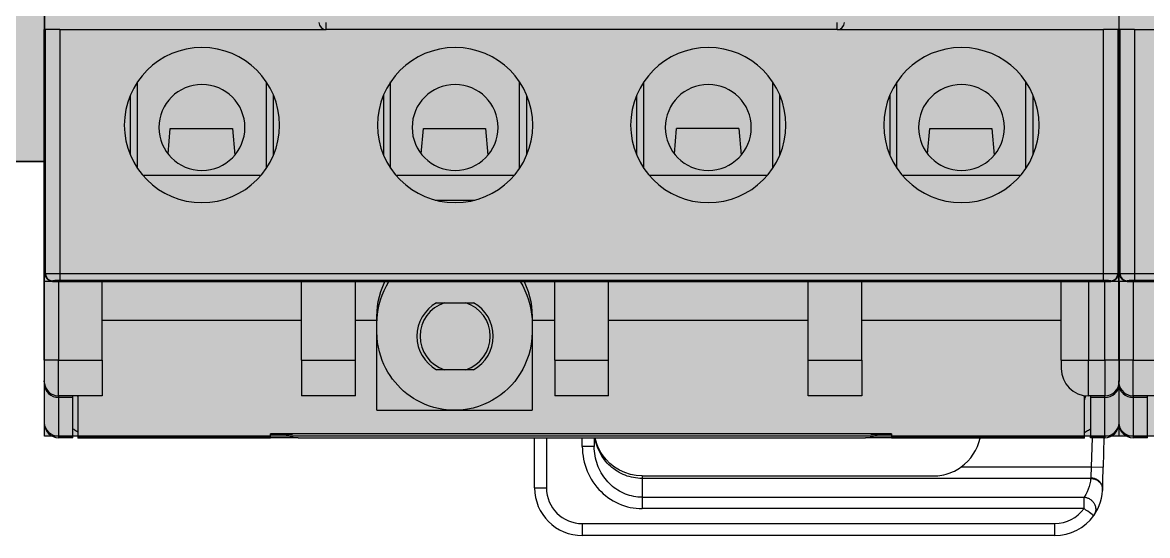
# Model space of a CAD drawing. Extents: x -20 to 2016, y -5898 to 916.
# Drawn here: x 637.81 to 684.91, y 721.41 to 742.91 of the extents above; entities that cross this region are included whole.
import ezdxf

# ---------------------------------------------------------------- set-up
doc = ezdxf.new("R2010")
doc.units = 0
doc.layers.add('MAIN-1', color=7, linetype='Continuous')
doc.layers.add('SYMS', color=7, linetype='Continuous')

# ---------------------------------------------------------------- blocks, each defined once
blk = doc.blocks.new('clipfix_35_5-select__2', base_point=(-147.547, 71.306))
at = {"color": 7, "linetype": 'Continuous'}
for p, q in [((-147.547, 76.456), (-147.547, 71.306)), ((-141.281, 76.456), (-147.547, 76.456)), ((-141.281, 71.306), (-141.281, 76.456)), ((-140.345, 76.456), (-141.281, 76.456)), ((-140.345, 71.306), (-140.345, 76.456)), ((-140.244, 76.456), (-140.345, 76.456)), ((-140.244, 76.456), (-140.244, 71.306)), ((-139.986, 76.456), (-140.244, 76.456)), ((-139.986, 76.456), (-139.986, 71.306)), ((-132.965, 76.456), (-139.986, 76.456)), ((-132.965, 76.456), (-132.247, 76.456)), ((-132.965, 71.306), (-132.965, 76.456)), ((-132.247, 75.881), (-132.247, 76.456)), ((-132.247, 76.456), (-124.247, 76.456)), ((-124.247, 76.456), (-124.247, 75.881)), ((-124.247, 76.456), (-123.528, 76.456)), ((-123.528, 76.456), (-121.856, 76.456)), ((-123.528, 71.306), (-123.528, 76.456)), ((-120.931, 76.456), (-121.856, 76.456)), ((-121.856, 76.456), (-121.856, 71.306)), ((-115.557, 76.456), (-120.931, 76.456)), ((-120.931, 76.456), (-120.931, 71.306)), ((-115.557, 76.456), (-115.557, 71.306)), ((-114.737, 76.456), (-115.557, 76.456)), ((-114.737, 71.306), (-114.737, 76.456)), ((-114.737, 76.456), (-106.507, 76.456)), ((-106.507, 76.456), (-106.507, 71.306)), ((-106.507, 76.456), (-106.249, 76.456)), ((-106.249, 71.306), (-106.249, 76.456)), ((-106.249, 76.456), (-106.148, 76.456)), ((-105.212, 76.456), (-106.148, 76.456)), ((-106.148, 71.306), (-106.148, 76.456)), ((-105.212, 76.456), (-98.947, 76.456)), ((-105.212, 71.306), (-105.212, 76.456)), ((-98.947, 71.306), (-98.947, 76.456)), ((-132.247, 71.881), (-132.247, 75.881)), ((-132.247, 75.881), (-129.097, 75.881)), ((-129.097, 75.881), (-129.097, 71.881)), ((-127.397, 75.881), (-124.247, 75.881)), ((-127.397, 71.881), (-127.397, 75.881)), ((-124.247, 75.881), (-124.247, 71.881)), ((-120.022, 75.631), (-116.572, 75.631)), ((-120.022, 74.081), (-120.022, 75.631)), ((-116.572, 75.631), (-116.572, 74.081)), ((-144.647, 73.031), (-144.647, 74.731)), ((-144.647, 74.731), (-141.747, 74.731)), ((-141.747, 74.731), (-141.747, 74.081)), ((-137.397, 74.731), (-134.697, 74.731)), ((-137.397, 73.031), (-137.397, 74.731)), ((-134.697, 74.731), (-134.697, 73.031)), ((-111.797, 74.731), (-109.097, 74.731)), ((-111.797, 73.031), (-111.797, 74.731)), ((-109.097, 74.731), (-109.097, 73.031)), ((-103.697, 74.081), (-103.697, 74.731)), ((-103.697, 74.731), (-100.997, 74.731)), ((-100.997, 74.731), (-100.997, 73.031)), ((-142.261, 74.081), (-142.392, 74.081)), ((-142.392, 73.681), (-142.392, 74.081)), ((-142.261, 74.081), (-142.261, 73.681)), ((-142.261, 74.081), (-141.747, 74.081)), ((-141.747, 74.081), (-141.747, 73.681)), ((-120.022, 74.081), (-116.572, 74.081)), ((-120.022, 73.681), (-120.022, 74.081)), ((-116.572, 74.081), (-116.572, 73.681)), ((-103.697, 73.681), (-103.697, 74.081)), ((-103.697, 74.081), (-103.361, 74.081)), ((-103.361, 74.081), (-103.361, 73.681)), ((-102.661, 74.081), (-103.361, 74.081)), ((-102.661, 74.081), (-102.661, 73.681)), ((-142.261, 73.681), (-142.392, 73.681)), ((-142.261, 73.681), (-141.747, 73.681)), ((-141.747, 73.681), (-141.747, 73.031)), ((-120.022, 73.681), (-116.572, 73.681)), ((-120.022, 72.131), (-120.022, 73.681)), ((-116.572, 73.681), (-116.572, 72.131)), ((-103.697, 73.681), (-103.361, 73.681)), ((-103.697, 73.031), (-103.697, 73.681)), ((-102.661, 73.681), (-103.361, 73.681)), ((-141.747, 73.031), (-144.647, 73.031)), ((-134.697, 73.031), (-137.397, 73.031)), ((-109.097, 73.031), (-111.797, 73.031)), ((-100.997, 73.031), (-103.697, 73.031)), ((-116.572, 72.131), (-120.022, 72.131)), ((-129.097, 71.881), (-132.247, 71.881)), ((-132.247, 71.306), (-132.247, 71.881)), ((-124.247, 71.881), (-127.397, 71.881)), ((-124.247, 71.881), (-124.247, 71.306)), ((-141.281, 71.306), (-147.547, 71.306)), ((-140.345, 71.306), (-141.281, 71.306)), ((-140.244, 71.306), (-140.345, 71.306)), ((-139.986, 71.306), (-140.244, 71.306)), ((-132.965, 71.306), (-139.986, 71.306)), ((-132.965, 71.306), (-132.247, 71.306)), ((-132.247, 71.306), (-124.247, 71.306)), ((-124.247, 71.306), (-123.528, 71.306)), ((-123.528, 71.306), (-121.856, 71.306)), ((-121.856, 71.306), (-120.931, 71.306)), ((-120.931, 71.306), (-115.557, 71.306)), ((-115.557, 71.306), (-114.737, 71.306)), ((-114.737, 71.306), (-106.507, 71.306)), ((-106.507, 71.306), (-106.249, 71.306)), ((-106.249, 71.306), (-106.148, 71.306)), ((-105.212, 71.306), (-106.148, 71.306)), ((-105.212, 71.306), (-98.947, 71.306))]:
    blk.add_line(p, q, dxfattribs=at)

msp = doc.modelspace()

# ---------------------------------------------------------------- hatches: boundary and pattern name
at = {"layer": 'SYMS', "true_color": 0x636466}
h = msp.add_hatch(color=251, dxfattribs=at)
h.dxf.hatch_style = 1
h.paths.add_polyline_path([(638.734, 725.585), (683.711, 725.585), (683.711, 796.085), (638.734, 796.085)])
h = msp.add_hatch(color=251, dxfattribs=at)
h.dxf.hatch_style = 1
h.paths.add_polyline_path([(683.722, 725.585), (728.7, 725.585), (728.7, 796.085), (683.722, 796.085)])
h = msp.add_hatch(color=251, dxfattribs=at)
h.dxf.hatch_style = 1
h.paths.add_polyline_path([(638.734, 785.689), (633.584, 785.689), (633.584, 737.089), (638.734, 737.089)])

# ---------------------------------------------------------------- linework, layer by layer
at = {"layer": 'MAIN-1'}
for p, q in [((638.722, 745.715), (638.722, 742.615)), ((683.711, 745.715), (683.711, 742.615)), ((683.722, 742.615), (683.722, 745.715)), ((650.522, 742.615), (650.522, 742.915)), ((671.922, 742.615), (671.922, 742.915)), ((639.071, 742.615), (638.722, 742.615)), ((638.722, 732.065), (638.722, 742.615)), ((638.772, 732.386), (638.772, 742.615)), ((639.372, 742.615), (639.071, 742.615)), ((639.372, 742.615), (650.522, 742.615)), ((639.372, 742.615), (639.372, 732.402)), ((671.922, 742.615), (650.522, 742.615)), ((671.922, 742.615), (683.072, 742.615)), ((683.072, 732.402), (683.072, 742.615)), ((683.374, 742.615), (683.072, 742.615)), ((683.722, 742.615), (683.373, 742.615)), ((683.672, 742.615), (683.672, 732.386)), ((684.06, 742.615), (683.711, 742.615)), ((683.711, 732.065), (683.711, 742.615)), ((683.722, 732.065), (683.722, 742.615)), ((683.761, 732.386), (683.761, 742.615)), ((684.361, 742.615), (684.06, 742.615)), ((684.361, 742.615), (695.511, 742.615)), ((684.361, 742.615), (684.361, 732.402)), ((642.622, 736.806), (642.622, 740.424)), ((644.334, 740.019), (644.334, 740.019)), ((644.497, 740.114), (644.497, 740.115)), ((648.022, 736.806), (648.022, 740.424)), ((653.222, 736.806), (653.222, 740.424)), ((658.622, 736.806), (658.622, 740.424)), ((663.822, 736.806), (663.822, 740.424)), ((669.222, 736.806), (669.222, 740.424)), ((674.422, 736.806), (674.422, 740.424)), ((679.822, 736.806), (679.822, 740.424)), ((642.322, 739.865), (642.322, 737.365)), ((648.322, 737.365), (648.322, 739.865)), ((652.922, 739.865), (652.922, 737.365)), ((658.922, 737.365), (658.922, 739.865)), ((663.522, 739.865), (663.522, 737.365)), ((669.522, 737.365), (669.522, 739.865)), ((674.122, 739.865), (674.122, 737.365)), ((680.122, 737.365), (680.122, 739.865)), ((643.906, 737.404), (643.997, 738.471)), ((643.997, 738.471), (646.597, 738.471)), ((646.597, 738.471), (646.694, 737.349)), ((654.506, 737.404), (654.597, 738.471)), ((654.597, 738.471), (657.197, 738.471)), ((657.197, 738.471), (657.294, 737.349)), ((665.106, 737.404), (665.197, 738.471)), ((667.797, 738.471), (665.197, 738.471)), ((667.797, 738.471), (667.894, 737.349)), ((675.706, 737.404), (675.797, 738.471)), ((675.797, 738.471), (678.397, 738.471)), ((678.397, 738.471), (678.494, 737.349)), ((642.842, 736.515), (647.803, 736.515)), ((653.442, 736.515), (658.403, 736.515)), ((664.042, 736.515), (669.003, 736.515)), ((674.642, 736.515), (679.603, 736.515)), ((655.091, 735.473), (656.754, 735.473)), ((638.722, 728.765), (638.722, 732.065)), ((639.322, 732.065), (638.722, 732.065)), ((638.772, 732.386), (638.773, 732.387)), ((638.772, 732.386), (638.772, 732.365)), ((638.772, 732.386), (638.772, 732.386)), ((638.772, 732.386), (638.772, 732.386)), ((638.772, 732.386), (638.772, 732.386)), ((638.772, 732.386), (638.772, 732.386)), ((638.772, 732.386), (638.772, 732.386)), ((638.772, 732.386), (638.772, 732.386)), ((638.772, 732.386), (638.772, 732.386)), ((638.772, 732.386), (638.772, 732.385)), ((638.772, 732.385), (638.772, 732.385)), ((638.772, 732.385), (638.772, 732.384)), ((638.773, 732.351), (638.772, 732.365)), ((638.773, 732.387), (638.775, 732.388)), ((638.772, 732.384), (638.772, 732.384)), ((638.772, 732.384), (638.772, 732.384)), ((638.774, 732.337), (638.773, 732.351)), ((638.775, 732.323), (638.774, 732.337)), ((638.775, 732.388), (638.778, 732.388)), ((638.778, 732.31), (638.775, 732.323)), ((638.778, 732.388), (638.783, 732.389)), ((638.78, 732.296), (638.778, 732.31)), ((638.784, 732.283), (638.78, 732.296)), ((638.783, 732.389), (638.789, 732.39)), ((638.788, 732.27), (638.784, 732.283)), ((638.793, 732.257), (638.788, 732.27)), ((638.789, 732.39), (638.796, 732.39)), ((638.798, 732.244), (638.793, 732.257)), ((638.796, 732.39), (638.804, 732.391)), ((638.804, 732.231), (638.798, 732.244)), ((638.804, 732.391), (638.813, 732.392)), ((638.81, 732.219), (638.804, 732.231)), ((638.817, 732.207), (638.81, 732.219)), ((638.813, 732.392), (638.824, 732.393)), ((638.825, 732.195), (638.817, 732.207)), ((638.824, 732.393), (638.836, 732.393)), ((638.833, 732.184), (638.825, 732.195)), ((638.842, 732.173), (638.833, 732.184)), ((638.836, 732.393), (638.848, 732.394)), ((638.851, 732.163), (638.842, 732.173)), ((638.848, 732.394), (638.862, 732.394)), ((638.86, 732.153), (638.851, 732.163)), ((638.87, 732.143), (638.86, 732.153)), ((638.862, 732.394), (638.878, 732.395)), ((638.881, 732.134), (638.87, 732.143)), ((638.878, 732.395), (638.894, 732.396)), ((638.892, 732.125), (638.881, 732.134)), ((638.903, 732.117), (638.892, 732.125)), ((638.894, 732.396), (638.911, 732.396)), ((638.915, 732.11), (638.903, 732.117)), ((638.911, 732.396), (638.929, 732.397)), ((638.927, 732.103), (638.915, 732.11)), ((638.939, 732.096), (638.927, 732.103)), ((638.929, 732.397), (638.948, 732.397)), ((638.951, 732.09), (638.939, 732.096)), ((638.948, 732.397), (638.968, 732.398)), ((638.964, 732.085), (638.951, 732.09)), ((638.977, 732.08), (638.964, 732.085)), ((638.968, 732.398), (638.989, 732.398)), ((638.99, 732.076), (638.977, 732.08)), ((638.989, 732.398), (639.011, 732.399)), ((639.004, 732.073), (638.99, 732.076)), ((639.017, 732.07), (639.004, 732.073)), ((639.011, 732.399), (639.033, 732.399)), ((639.031, 732.068), (639.017, 732.07)), ((639.044, 732.066), (639.031, 732.068)), ((639.033, 732.399), (639.056, 732.4)), ((639.058, 732.065), (639.044, 732.066)), ((639.056, 732.4), (639.08, 732.4)), ((639.072, 732.065), (639.058, 732.065)), ((639.072, 732.087), (639.072, 732.065)), ((639.072, 732.065), (683.372, 732.065)), ((639.08, 732.4), (639.105, 732.4)), ((639.105, 732.4), (639.13, 732.401)), ((639.13, 732.401), (639.155, 732.401)), ((639.155, 732.401), (639.181, 732.401)), ((639.181, 732.401), (639.208, 732.401)), ((639.208, 732.401), (639.235, 732.401)), ((639.235, 732.401), (639.262, 732.402)), ((639.262, 732.402), (639.289, 732.402)), ((639.289, 732.402), (639.317, 732.402)), ((639.317, 732.402), (639.345, 732.402)), ((639.322, 732.065), (639.322, 728.765)), ((639.345, 732.402), (639.372, 732.402)), ((639.372, 732.402), (683.072, 732.402)), ((639.372, 732.402), (639.372, 732.102)), ((683.072, 732.102), (639.372, 732.102)), ((641.147, 728.765), (641.147, 732.065)), ((649.497, 728.765), (649.497, 732.065)), ((651.747, 728.765), (651.747, 732.065)), ((652.893, 731.856), (652.986, 732.065)), ((653.043, 731.877), (653.153, 732.065)), ((658.642, 732.065), (658.752, 731.877)), ((658.809, 732.065), (658.902, 731.856)), ((660.097, 728.765), (660.097, 732.065)), ((662.347, 728.765), (662.347, 732.065)), ((670.697, 728.765), (670.697, 732.065)), ((672.947, 728.765), (672.947, 732.065)), ((681.297, 728.765), (681.297, 732.065)), ((682.447, 732.065), (682.447, 728.765)), ((683.072, 732.102), (683.072, 732.402)), ((683.072, 732.402), (683.1, 732.402)), ((683.1, 732.402), (683.128, 732.402)), ((683.122, 728.765), (683.122, 732.065)), ((683.722, 732.065), (683.122, 732.065)), ((683.128, 732.402), (683.156, 732.402)), ((683.156, 732.402), (683.183, 732.402)), ((683.183, 732.402), (683.21, 732.401)), ((683.21, 732.401), (683.237, 732.401)), ((683.237, 732.401), (683.263, 732.401)), ((683.263, 732.401), (683.289, 732.401)), ((683.289, 732.401), (683.315, 732.401)), ((683.315, 732.401), (683.34, 732.4)), ((683.34, 732.4), (683.365, 732.4)), ((683.365, 732.4), (683.388, 732.4)), ((683.372, 732.065), (683.372, 732.087)), ((683.386, 732.065), (683.372, 732.065)), ((683.4, 732.066), (683.386, 732.065)), ((683.388, 732.4), (683.412, 732.399)), ((683.413, 732.068), (683.4, 732.066)), ((683.412, 732.399), (683.434, 732.399)), ((683.426, 732.07), (683.413, 732.068)), ((683.439, 732.072), (683.426, 732.07)), ((683.434, 732.399), (683.456, 732.398)), ((683.452, 732.076), (683.439, 732.072)), ((683.465, 732.079), (683.452, 732.076)), ((683.456, 732.398), (683.477, 732.398)), ((683.478, 732.084), (683.465, 732.079)), ((683.477, 732.398), (683.497, 732.397)), ((683.49, 732.089), (683.478, 732.084)), ((683.502, 732.095), (683.49, 732.089)), ((683.497, 732.397), (683.516, 732.397)), ((683.514, 732.101), (683.502, 732.095)), ((683.526, 732.107), (683.514, 732.101)), ((683.516, 732.397), (683.534, 732.396)), ((683.538, 732.114), (683.526, 732.107)), ((683.534, 732.396), (683.551, 732.396)), ((683.549, 732.122), (683.538, 732.114)), ((683.559, 732.13), (683.549, 732.122)), ((683.551, 732.396), (683.567, 732.395)), ((683.57, 732.139), (683.559, 732.13)), ((683.567, 732.395), (683.582, 732.394)), ((683.58, 732.148), (683.57, 732.139)), ((683.589, 732.158), (683.58, 732.148)), ((683.582, 732.394), (683.596, 732.394)), ((683.598, 732.167), (683.589, 732.158)), ((683.596, 732.394), (683.609, 732.393)), ((683.607, 732.178), (683.598, 732.167)), ((683.615, 732.189), (683.607, 732.178)), ((683.609, 732.393), (683.621, 732.393)), ((683.623, 732.2), (683.615, 732.189)), ((683.621, 732.393), (683.632, 732.392)), ((683.63, 732.211), (683.623, 732.2)), ((683.637, 732.223), (683.63, 732.211)), ((683.632, 732.392), (683.641, 732.391)), ((683.643, 732.235), (683.637, 732.223)), ((683.641, 732.391), (683.649, 732.39)), ((683.648, 732.247), (683.643, 732.235)), ((683.653, 732.26), (683.648, 732.247)), ((683.649, 732.39), (683.656, 732.39)), ((683.658, 732.272), (683.653, 732.26)), ((683.656, 732.39), (683.662, 732.389)), ((683.662, 732.285), (683.658, 732.272)), ((683.662, 732.389), (683.667, 732.388)), ((683.665, 732.298), (683.662, 732.285)), ((683.668, 732.311), (683.665, 732.298)), ((683.667, 732.388), (683.67, 732.388)), ((683.67, 732.324), (683.668, 732.311)), ((683.67, 732.388), (683.672, 732.387)), ((683.671, 732.338), (683.67, 732.324)), ((683.672, 732.351), (683.671, 732.338)), ((683.672, 732.387), (683.672, 732.386)), ((683.672, 732.386), (683.672, 732.386)), ((683.672, 732.386), (683.672, 732.386)), ((683.672, 732.386), (683.672, 732.386)), ((683.672, 732.386), (683.672, 732.386)), ((683.672, 732.386), (683.672, 732.386)), ((683.672, 732.386), (683.672, 732.386)), ((683.672, 732.365), (683.672, 732.386)), ((683.672, 732.386), (683.672, 732.386)), ((683.672, 732.386), (683.672, 732.385)), ((683.672, 732.385), (683.672, 732.385)), ((683.672, 732.385), (683.672, 732.384)), ((683.672, 732.384), (683.672, 732.384)), ((683.672, 732.384), (683.672, 732.384)), ((683.672, 732.365), (683.672, 732.351)), ((683.711, 728.765), (683.711, 732.065)), ((684.311, 732.065), (683.711, 732.065)), ((683.722, 732.065), (683.722, 728.765)), ((683.761, 732.386), (683.762, 732.387)), ((683.761, 732.386), (683.761, 732.365)), ((683.761, 732.386), (683.761, 732.386)), ((683.761, 732.386), (683.761, 732.386)), ((683.761, 732.386), (683.761, 732.386)), ((683.761, 732.386), (683.761, 732.386)), ((683.761, 732.386), (683.761, 732.386)), ((683.761, 732.386), (683.761, 732.386)), ((683.761, 732.386), (683.761, 732.386)), ((683.761, 732.386), (683.761, 732.385)), ((683.761, 732.385), (683.761, 732.385)), ((683.761, 732.385), (683.761, 732.384)), ((683.761, 732.384), (683.761, 732.384)), ((683.761, 732.384), (683.761, 732.384)), ((683.762, 732.351), (683.761, 732.365)), ((683.762, 732.387), (683.764, 732.388)), ((683.763, 732.337), (683.762, 732.351)), ((683.764, 732.323), (683.763, 732.337)), ((683.764, 732.388), (683.767, 732.388)), ((683.766, 732.31), (683.764, 732.323)), ((683.769, 732.296), (683.766, 732.31)), ((683.767, 732.388), (683.772, 732.389)), ((683.773, 732.283), (683.769, 732.296)), ((683.772, 732.389), (683.777, 732.39)), ((683.777, 732.27), (683.773, 732.283)), ((683.777, 732.39), (683.784, 732.39)), ((683.782, 732.257), (683.777, 732.27)), ((683.787, 732.244), (683.782, 732.257)), ((683.784, 732.39), (683.793, 732.391)), ((683.793, 732.231), (683.787, 732.244)), ((683.793, 732.391), (683.802, 732.392)), ((683.799, 732.219), (683.793, 732.231)), ((683.806, 732.207), (683.799, 732.219)), ((683.802, 732.392), (683.813, 732.393)), ((683.814, 732.195), (683.806, 732.207)), ((683.813, 732.393), (683.824, 732.393)), ((683.822, 732.184), (683.814, 732.195)), ((683.831, 732.173), (683.822, 732.184)), ((683.824, 732.393), (683.837, 732.394)), ((683.84, 732.163), (683.831, 732.173)), ((683.837, 732.394), (683.851, 732.394)), ((683.849, 732.153), (683.84, 732.163)), ((683.859, 732.143), (683.849, 732.153)), ((683.851, 732.394), (683.866, 732.395)), ((683.87, 732.134), (683.859, 732.143)), ((683.866, 732.395), (683.883, 732.396)), ((683.881, 732.125), (683.87, 732.134)), ((683.892, 732.117), (683.881, 732.125)), ((683.883, 732.396), (683.9, 732.396)), ((683.903, 732.11), (683.892, 732.117)), ((683.9, 732.396), (683.918, 732.397)), ((683.915, 732.103), (683.903, 732.11)), ((683.928, 732.096), (683.915, 732.103)), ((683.918, 732.397), (683.937, 732.397)), ((683.94, 732.09), (683.928, 732.096)), ((683.937, 732.397), (683.957, 732.398)), ((683.953, 732.085), (683.94, 732.09)), ((683.966, 732.08), (683.953, 732.085)), ((683.957, 732.398), (683.978, 732.398)), ((683.979, 732.076), (683.966, 732.08)), ((683.978, 732.398), (684, 732.399)), ((683.992, 732.073), (683.979, 732.076)), ((684.006, 732.07), (683.992, 732.073)), ((684, 732.399), (684.022, 732.399)), ((684.019, 732.068), (684.006, 732.07)), ((684.033, 732.066), (684.019, 732.068)), ((684.022, 732.399), (684.045, 732.4)), ((684.047, 732.065), (684.033, 732.066)), ((684.045, 732.4), (684.069, 732.4)), ((684.061, 732.065), (684.047, 732.065)), ((684.061, 732.087), (684.061, 732.065)), ((684.061, 732.065), (728.361, 732.065)), ((684.069, 732.4), (684.094, 732.4)), ((684.094, 732.4), (684.119, 732.401)), ((684.119, 732.401), (684.144, 732.401)), ((684.144, 732.401), (684.17, 732.401)), ((684.17, 732.401), (684.197, 732.401)), ((684.197, 732.401), (684.224, 732.401)), ((684.224, 732.401), (684.251, 732.402)), ((684.251, 732.402), (684.278, 732.402)), ((684.278, 732.402), (684.306, 732.402)), ((684.306, 732.402), (684.333, 732.402)), ((684.311, 732.065), (684.311, 728.765)), ((684.333, 732.402), (684.361, 732.402)), ((684.361, 732.402), (728.061, 732.402)), ((684.361, 732.402), (684.361, 732.102)), ((728.061, 732.102), (684.361, 732.102)), ((652.753, 731.432), (652.815, 731.645)), ((652.815, 731.645), (652.893, 731.856)), ((652.864, 731.488), (652.947, 731.684)), ((652.947, 731.684), (653.043, 731.877)), ((658.752, 731.877), (658.848, 731.684)), ((658.848, 731.684), (658.93, 731.488)), ((658.902, 731.856), (658.98, 731.645)), ((658.98, 731.645), (659.042, 731.432)), ((652.673, 731.008), (652.706, 731.219)), ((652.699, 730.89), (652.741, 731.09)), ((652.706, 731.219), (652.753, 731.432)), ((652.741, 731.09), (652.796, 731.289)), ((652.796, 731.289), (652.864, 731.488)), ((655.148, 731.165), (656.697, 731.165)), ((658.93, 731.488), (658.999, 731.289)), ((658.999, 731.289), (659.054, 731.09)), ((659.042, 731.432), (659.089, 731.219)), ((659.054, 731.09), (659.096, 730.89)), ((659.089, 731.219), (659.122, 731.008)), ((652.647, 730.594), (652.654, 730.799)), ((652.647, 730.441), (652.647, 730.594)), ((652.653, 730.497), (652.67, 730.693)), ((652.654, 730.799), (652.673, 731.008)), ((652.67, 730.693), (652.699, 730.89)), ((659.096, 730.89), (659.125, 730.693)), ((659.122, 731.008), (659.141, 730.799)), ((659.125, 730.693), (659.142, 730.497)), ((659.141, 730.799), (659.147, 730.594)), ((659.147, 730.594), (659.147, 730.441)), ((641.147, 730.441), (649.497, 730.441)), ((651.747, 730.441), (652.647, 730.441)), ((652.647, 730.306), (652.653, 730.497)), ((652.647, 726.662), (652.647, 730.441)), ((659.142, 730.497), (659.147, 730.306)), ((659.147, 730.441), (660.097, 730.441)), ((659.147, 730.441), (659.147, 726.662)), ((662.347, 730.441), (670.697, 730.441)), ((672.947, 730.441), (681.297, 730.441)), ((652.655, 729.723), (652.647, 729.952)), ((652.677, 729.507), (652.655, 729.723)), ((659.137, 729.684), (659.107, 729.435)), ((659.147, 729.952), (659.137, 729.684)), ((652.711, 729.303), (652.677, 729.507)), ((652.756, 729.109), (652.711, 729.303)), ((659.062, 729.201), (659.002, 728.98)), ((659.107, 729.435), (659.062, 729.201)), ((638.722, 728.765), (638.722, 727.895)), ((639.322, 728.765), (638.722, 728.765)), ((639.322, 727.265), (639.322, 728.765)), ((639.322, 728.765), (641.147, 728.765)), ((641.147, 728.765), (641.147, 727.265)), ((649.497, 728.765), (649.497, 727.265)), ((649.497, 728.765), (651.747, 728.765)), ((651.747, 727.265), (651.747, 728.765)), ((652.81, 728.925), (652.756, 729.109)), ((652.873, 728.748), (652.81, 728.925)), ((652.944, 728.579), (652.873, 728.748)), ((658.931, 728.771), (658.848, 728.572)), ((659.002, 728.98), (658.931, 728.771)), ((660.097, 728.765), (660.097, 727.265)), ((660.097, 728.765), (662.347, 728.765)), ((662.347, 727.265), (662.347, 728.765)), ((670.697, 727.265), (670.697, 728.765)), ((670.697, 728.765), (672.947, 728.765)), ((672.947, 728.765), (672.947, 727.265)), ((681.297, 728.765), (682.447, 728.765)), ((681.297, 728.765), (681.297, 728.415)), ((682.447, 728.765), (683.122, 728.765)), ((682.447, 727.265), (682.447, 728.765)), ((683.122, 728.765), (683.122, 727.265)), ((683.722, 728.765), (683.122, 728.765)), ((683.711, 728.765), (683.711, 727.895)), ((684.311, 728.765), (683.711, 728.765)), ((683.722, 728.765), (683.722, 727.865)), ((684.311, 727.265), (684.311, 728.765)), ((684.311, 728.765), (686.136, 728.765)), ((653.022, 728.417), (652.944, 728.579)), ((653.108, 728.263), (653.022, 728.417)), ((653.201, 728.115), (653.108, 728.263)), ((656.697, 728.365), (655.148, 728.365)), ((658.651, 728.204), (658.539, 728.034)), ((658.755, 728.383), (658.651, 728.204)), ((658.848, 728.572), (658.755, 728.383)), ((638.723, 727.872), (638.722, 727.895)), ((638.722, 727.865), (638.722, 727.768)), ((638.722, 727.768), (638.722, 726.139)), ((638.723, 727.85), (638.723, 727.872)), ((638.724, 727.83), (638.723, 727.85)), ((638.725, 727.811), (638.724, 727.83)), ((638.727, 727.794), (638.725, 727.811)), ((638.729, 727.779), (638.727, 727.794)), ((653.301, 727.973), (653.201, 728.115)), ((653.407, 727.838), (653.301, 727.973)), ((653.52, 727.709), (653.407, 727.838)), ((658.416, 727.873), (658.285, 727.72)), ((658.539, 728.034), (658.416, 727.873)), ((683.711, 727.872), (683.711, 727.895)), ((683.712, 727.85), (683.711, 727.872)), ((683.711, 727.865), (683.711, 727.768)), ((683.711, 727.768), (683.711, 726.139)), ((683.713, 727.83), (683.712, 727.85)), ((683.714, 727.811), (683.713, 727.83)), ((683.716, 727.794), (683.714, 727.811)), ((683.717, 727.779), (683.716, 727.794)), ((683.722, 727.768), (683.722, 727.862)), ((683.722, 726.139), (683.722, 727.768)), ((639.322, 727.265), (639.322, 727.204)), ((641.147, 727.265), (639.322, 727.265)), ((639.922, 727.204), (639.922, 727.265)), ((640.122, 727.265), (640.122, 725.567)), ((651.747, 727.265), (649.497, 727.265)), ((653.639, 727.586), (653.52, 727.709)), ((653.765, 727.469), (653.639, 727.586)), ((653.897, 727.359), (653.765, 727.469)), ((654.036, 727.255), (653.897, 727.359)), ((657.839, 727.313), (657.671, 727.194)), ((657.996, 727.44), (657.839, 727.313)), ((658.145, 727.576), (657.996, 727.44)), ((658.285, 727.72), (658.145, 727.576)), ((662.347, 727.265), (660.097, 727.265)), ((672.947, 727.265), (670.697, 727.265)), ((682.272, 725.567), (682.272, 727.278)), ((683.122, 727.265), (682.447, 727.265)), ((682.522, 727.265), (682.522, 727.204)), ((683.122, 727.204), (683.122, 727.265)), ((684.311, 727.265), (684.311, 727.204)), ((686.136, 727.265), (684.311, 727.265)), ((684.911, 727.204), (684.911, 727.265)), ((639.322, 727.204), (639.322, 725.575)), ((639.922, 727.204), (639.322, 727.204)), ((639.922, 725.575), (639.922, 727.204)), ((654.182, 727.157), (654.036, 727.255)), ((654.335, 727.067), (654.182, 727.157)), ((654.496, 726.984), (654.335, 727.067)), ((654.665, 726.908), (654.496, 726.984)), ((654.843, 726.841), (654.665, 726.908)), ((655.029, 726.782), (654.843, 726.841)), ((656.896, 726.822), (656.673, 726.757)), ((657.107, 726.899), (656.896, 726.822)), ((657.306, 726.987), (657.107, 726.899)), ((657.494, 727.086), (657.306, 726.987)), ((657.671, 727.194), (657.494, 727.086)), ((682.522, 727.204), (682.522, 725.575)), ((683.122, 727.204), (682.522, 727.204)), ((683.122, 725.575), (683.122, 727.204)), ((684.311, 727.204), (684.311, 725.575)), ((684.911, 727.204), (684.311, 727.204)), ((684.911, 725.575), (684.911, 727.204)), ((652.647, 726.662), (655.897, 726.662)), ((655.227, 726.733), (655.029, 726.782)), ((655.435, 726.695), (655.227, 726.733)), ((655.658, 726.671), (655.435, 726.695)), ((655.897, 726.662), (655.658, 726.671)), ((656.177, 726.674), (655.897, 726.662)), ((655.897, 726.662), (659.147, 726.662)), ((656.434, 726.707), (656.177, 726.674)), ((656.673, 726.757), (656.434, 726.707)), ((638.722, 726.139), (638.722, 726.115)), ((639.922, 725.891), (639.955, 725.868)), ((639.955, 725.868), (639.987, 725.846)), ((639.987, 725.846), (640.021, 725.825)), ((682.442, 725.836), (682.482, 725.863)), ((682.482, 725.863), (682.522, 725.891)), ((683.711, 726.139), (683.711, 726.115)), ((683.722, 726.115), (683.722, 726.139)), ((639.322, 725.575), (639.322, 725.515)), ((639.322, 725.575), (639.922, 725.575)), ((639.922, 725.515), (639.322, 725.515)), ((639.922, 725.515), (639.922, 725.575)), ((640.021, 725.825), (640.054, 725.804)), ((640.054, 725.804), (640.088, 725.784)), ((640.088, 725.784), (640.122, 725.764)), ((640.122, 725.567), (640.122, 725.495)), ((640.122, 725.567), (648.197, 725.567)), ((648.197, 725.495), (640.122, 725.495)), ((648.197, 725.567), (648.197, 725.677)), ((674.197, 725.677), (648.197, 725.677)), ((648.197, 725.665), (649.112, 725.665)), ((648.197, 725.495), (648.197, 725.567)), ((649.347, 725.515), (648.197, 725.515)), ((649.347, 725.515), (649.638, 725.515)), ((649.639, 725.515), (672.806, 725.515)), ((659.247, 723.415), (659.247, 725.515)), ((659.747, 725.515), (659.747, 723.415)), ((661.247, 725.151), (661.247, 725.515)), ((661.747, 725.515), (661.747, 725.151)), ((661.792, 725.423), (661.775, 725.515)), ((661.806, 725.436), (661.788, 725.515)), ((661.813, 725.332), (661.792, 725.423)), ((661.829, 725.348), (661.806, 725.436)), ((672.807, 725.515), (673.098, 725.515)), ((674.197, 725.515), (673.098, 725.515)), ((673.333, 725.665), (674.197, 725.665)), ((674.197, 725.677), (674.197, 725.567)), ((674.197, 725.567), (682.272, 725.567)), ((674.197, 725.567), (674.197, 725.495)), ((682.272, 725.495), (674.197, 725.495)), ((682.272, 725.738), (682.316, 725.761)), ((682.272, 725.495), (682.272, 725.567)), ((682.316, 725.761), (682.358, 725.785)), ((682.358, 725.785), (682.4, 725.81)), ((682.4, 725.81), (682.442, 725.836)), ((682.522, 725.515), (682.522, 725.575)), ((682.522, 725.575), (683.122, 725.575)), ((683.122, 725.515), (682.522, 725.515)), ((682.589, 725.515), (682.557, 724.287)), ((683.089, 725.515), (683.057, 724.274)), ((683.122, 725.575), (683.122, 725.515)), ((684.311, 725.575), (684.311, 725.515)), ((684.311, 725.575), (684.911, 725.575)), ((684.911, 725.515), (684.311, 725.515)), ((684.911, 725.515), (684.911, 725.575)), ((661.247, 725.151), (661.251, 725.013)), ((661.747, 725.151), (661.247, 725.151)), ((661.251, 725.013), (661.261, 724.878)), ((661.75, 725.049), (661.747, 725.151)), ((661.757, 724.948), (661.75, 725.049)), ((661.768, 724.848), (661.757, 724.948)), ((661.838, 725.243), (661.813, 725.332)), ((661.861, 725.251), (661.829, 725.348)), ((661.867, 725.156), (661.838, 725.243)), ((661.902, 725.143), (661.861, 725.251)), ((661.9, 725.07), (661.867, 725.156)), ((661.936, 724.986), (661.9, 725.07)), ((661.957, 725.024), (661.902, 725.143)), ((661.976, 724.904), (661.936, 724.986)), ((662.028, 724.893), (661.957, 725.024)), ((662.019, 724.824), (661.976, 724.904)), ((661.261, 724.878), (661.278, 724.745)), ((661.278, 724.745), (661.301, 724.615)), ((661.301, 724.615), (661.33, 724.486)), ((661.33, 724.486), (661.365, 724.361)), ((661.783, 724.75), (661.768, 724.848)), ((661.803, 724.654), (661.783, 724.75)), ((661.826, 724.56), (661.803, 724.654)), ((661.853, 724.469), (661.826, 724.56)), ((661.884, 724.379), (661.853, 724.469)), ((662.067, 724.745), (662.019, 724.824)), ((662.121, 724.75), (662.028, 724.893)), ((662.118, 724.668), (662.067, 724.745)), ((662.173, 724.592), (662.118, 724.668)), ((662.244, 724.596), (662.121, 724.75)), ((662.231, 724.52), (662.173, 724.592)), ((662.293, 724.45), (662.231, 724.52)), ((662.402, 724.435), (662.244, 724.596)), ((662.356, 724.384), (662.293, 724.45)), ((662.592, 724.283), (662.402, 724.435)), ((661.365, 724.361), (661.406, 724.237)), ((661.406, 724.237), (661.452, 724.117)), ((661.452, 724.117), (661.504, 724)), ((661.504, 724), (661.561, 723.885)), ((661.918, 724.291), (661.884, 724.379)), ((661.956, 724.205), (661.918, 724.291)), ((661.997, 724.121), (661.956, 724.205)), ((662.042, 724.039), (661.997, 724.121)), ((662.09, 723.959), (662.042, 724.039)), ((662.422, 724.321), (662.356, 724.384)), ((662.49, 724.263), (662.422, 724.321)), ((662.561, 724.207), (662.49, 724.263)), ((662.634, 724.154), (662.561, 724.207)), ((662.802, 724.152), (662.592, 724.283)), ((662.71, 724.105), (662.634, 724.154)), ((662.789, 724.058), (662.71, 724.105)), ((662.871, 724.015), (662.789, 724.058)), ((663.025, 724.05), (662.802, 724.152)), ((662.954, 723.976), (662.871, 724.015)), ((663.039, 723.941), (662.954, 723.976)), ((663.26, 723.975), (663.025, 724.05)), ((663.502, 723.93), (663.26, 723.975)), ((676.303, 723.947), (676.391, 723.964)), ((676.391, 723.964), (676.479, 723.986)), ((676.479, 723.986), (676.566, 724.013)), ((676.566, 724.013), (676.655, 724.044)), ((676.655, 724.044), (676.742, 724.08)), ((676.742, 724.08), (676.825, 724.118)), ((676.825, 724.118), (676.904, 724.158)), ((676.904, 724.158), (676.977, 724.2)), ((676.977, 724.2), (677.046, 724.243)), ((677.046, 724.243), (677.11, 724.287)), ((677.11, 724.287), (682.557, 724.287)), ((682.541, 723.979), (682.539, 723.956)), ((682.542, 724.003), (682.541, 723.979)), ((682.543, 724.029), (682.542, 724.003)), ((682.545, 724.055), (682.543, 724.029)), ((682.546, 724.082), (682.545, 724.055)), ((682.547, 724.11), (682.546, 724.082)), ((682.549, 724.139), (682.547, 724.11)), ((682.55, 724.168), (682.549, 724.139)), ((682.552, 724.197), (682.55, 724.168)), ((682.554, 724.227), (682.552, 724.197)), ((682.555, 724.257), (682.554, 724.227)), ((682.557, 724.287), (682.555, 724.257)), ((682.557, 724.287), (683.057, 724.274)), ((683.048, 723.951), (683.05, 724.014)), ((683.05, 724.014), (683.051, 724.078)), ((683.051, 724.078), (683.053, 724.142)), ((683.053, 724.142), (683.055, 724.208)), ((683.055, 724.208), (683.057, 724.274)), ((661.561, 723.885), (661.625, 723.773)), ((661.625, 723.773), (661.695, 723.662)), ((661.695, 723.662), (661.772, 723.553)), ((661.772, 723.553), (661.855, 723.448)), ((662.142, 723.881), (662.09, 723.959)), ((662.198, 723.805), (662.142, 723.881)), ((662.257, 723.732), (662.198, 723.805)), ((662.318, 723.662), (662.257, 723.732)), ((662.381, 723.595), (662.318, 723.662)), ((662.447, 723.533), (662.381, 723.595)), ((662.515, 723.474), (662.447, 723.533)), ((663.126, 723.909), (663.039, 723.941)), ((663.214, 723.882), (663.126, 723.909)), ((663.302, 723.86), (663.214, 723.882)), ((663.391, 723.841), (663.302, 723.86)), ((663.48, 723.827), (663.391, 723.841)), ((663.57, 723.816), (663.48, 723.827)), ((663.747, 723.915), (663.502, 723.93)), ((663.659, 723.81), (663.57, 723.816)), ((663.747, 723.808), (663.659, 723.81)), ((663.747, 723.915), (675.947, 723.915)), ((663.747, 723.915), (663.747, 723.808)), ((682.531, 723.808), (663.747, 723.808)), ((663.747, 723.808), (663.747, 723.021)), ((675.947, 723.915), (676.037, 723.917)), ((676.037, 723.917), (676.126, 723.923)), ((676.126, 723.923), (676.215, 723.933)), ((676.215, 723.933), (676.303, 723.947)), ((682.501, 723.577), (682.472, 723.463)), ((682.52, 723.692), (682.501, 723.577)), ((682.531, 723.808), (682.52, 723.692)), ((682.532, 723.814), (682.531, 723.811)), ((682.531, 723.811), (682.531, 723.808)), ((682.531, 723.808), (682.552, 723.808)), ((682.533, 723.828), (682.532, 723.824)), ((682.532, 723.824), (682.532, 723.821)), ((682.532, 723.821), (682.532, 723.817)), ((682.532, 723.817), (682.532, 723.814)), ((682.534, 723.845), (682.533, 723.831)), ((682.533, 723.831), (682.556, 723.831)), ((682.533, 723.831), (682.533, 723.828)), ((682.535, 723.876), (682.534, 723.859)), ((682.534, 723.859), (682.534, 723.845)), ((682.536, 723.894), (682.535, 723.876)), ((682.537, 723.913), (682.536, 723.894)), ((682.538, 723.934), (682.537, 723.913)), ((682.539, 723.956), (682.538, 723.934)), ((682.552, 723.808), (682.574, 723.806)), ((682.556, 723.831), (682.58, 723.829)), ((682.574, 723.806), (682.596, 723.804)), ((682.58, 723.829), (682.603, 723.827)), ((682.596, 723.804), (682.618, 723.8)), ((682.603, 723.827), (682.628, 723.823)), ((682.618, 723.8), (682.641, 723.796)), ((682.628, 723.823), (682.652, 723.818)), ((682.641, 723.796), (682.664, 723.79)), ((682.652, 723.818), (682.676, 723.812)), ((682.664, 723.79), (682.687, 723.784)), ((682.676, 723.812), (682.7, 723.804)), ((682.687, 723.784), (682.71, 723.776)), ((682.7, 723.804), (682.724, 723.796)), ((682.71, 723.776), (682.733, 723.766)), ((682.724, 723.796), (682.748, 723.786)), ((682.733, 723.766), (682.756, 723.756)), ((682.748, 723.786), (682.772, 723.775)), ((682.756, 723.756), (682.779, 723.744)), ((682.772, 723.775), (682.795, 723.763)), ((682.779, 723.744), (682.802, 723.73)), ((682.795, 723.763), (682.817, 723.749)), ((682.802, 723.73), (682.824, 723.716)), ((682.817, 723.749), (682.839, 723.734)), ((682.824, 723.716), (682.845, 723.7)), ((682.839, 723.734), (682.86, 723.719)), ((682.845, 723.7), (682.866, 723.683)), ((682.86, 723.719), (682.88, 723.702)), ((682.866, 723.683), (682.886, 723.664)), ((682.88, 723.702), (682.899, 723.684)), ((682.886, 723.664), (682.905, 723.645)), ((682.899, 723.684), (682.917, 723.666)), ((682.905, 723.645), (682.923, 723.624)), ((682.917, 723.666), (682.934, 723.646)), ((682.923, 723.624), (682.94, 723.602)), ((682.934, 723.646), (682.949, 723.626)), ((682.94, 723.602), (682.956, 723.58)), ((682.949, 723.626), (682.963, 723.605)), ((682.956, 723.58), (682.97, 723.556)), ((682.963, 723.605), (682.976, 723.584)), ((682.97, 723.556), (682.983, 723.532)), ((682.976, 723.584), (682.988, 723.562)), ((682.983, 723.532), (682.994, 723.507)), ((682.988, 723.562), (682.998, 723.54)), ((682.994, 723.507), (683.004, 723.482)), ((682.998, 723.54), (683.007, 723.517)), ((683.007, 723.517), (683.015, 723.495)), ((683.015, 723.495), (683.021, 723.472)), ((683.035, 723.462), (683.036, 723.502)), ((683.036, 723.502), (683.037, 723.545)), ((683.037, 723.545), (683.039, 723.592)), ((683.039, 723.592), (683.04, 723.642)), ((683.04, 723.642), (683.041, 723.695)), ((683.041, 723.697), (683.042, 723.708)), ((683.042, 723.73), (683.043, 723.741)), ((683.042, 723.719), (683.042, 723.73)), ((683.042, 723.708), (683.042, 723.719)), ((683.043, 723.772), (683.045, 723.83)), ((683.043, 723.753), (683.043, 723.764)), ((683.043, 723.741), (683.043, 723.753)), ((683.045, 723.83), (683.046, 723.889)), ((683.046, 723.889), (683.048, 723.951)), ((659.247, 723.415), (659.747, 723.415)), ((661.855, 723.448), (661.942, 723.348)), ((661.942, 723.348), (662.031, 723.254)), ((662.031, 723.254), (662.124, 723.166)), ((662.124, 723.166), (662.22, 723.085)), ((662.22, 723.085), (662.32, 723.009)), ((662.585, 723.418), (662.515, 723.474)), ((662.658, 723.365), (662.585, 723.418)), ((662.733, 723.316), (662.658, 723.365)), ((662.811, 723.27), (662.733, 723.316)), ((662.891, 723.227), (662.811, 723.27)), ((662.973, 723.188), (662.891, 723.227)), ((663.056, 723.153), (662.973, 723.188)), ((663.141, 723.122), (663.056, 723.153)), ((663.227, 723.095), (663.141, 723.122)), ((663.313, 723.072), (663.227, 723.095)), ((663.4, 723.054), (663.313, 723.072)), ((663.487, 723.04), (663.4, 723.054)), ((663.574, 723.029), (663.487, 723.04)), ((663.661, 723.023), (663.574, 723.029)), ((663.747, 723.021), (663.661, 723.023)), ((663.747, 723.021), (682.253, 723.021)), ((663.747, 723.021), (663.747, 722.542)), ((682.324, 723.13), (682.253, 723.021)), ((682.253, 723.021), (682.279, 723.019)), ((682.279, 723.019), (682.304, 723.016)), ((682.384, 723.24), (682.324, 723.13)), ((682.433, 723.351), (682.384, 723.24)), ((682.472, 723.463), (682.433, 723.351)), ((682.986, 722.981), (683.014, 723.139)), ((683.004, 723.482), (683.012, 723.456)), ((683.012, 723.456), (683.019, 723.43)), ((683.014, 723.139), (683.03, 723.301)), ((683.019, 723.43), (683.024, 723.404)), ((683.021, 723.472), (683.026, 723.45)), ((683.024, 723.404), (683.028, 723.378)), ((683.026, 723.45), (683.029, 723.428)), ((683.028, 723.378), (683.03, 723.352)), ((683.029, 723.428), (683.032, 723.406)), ((683.03, 723.352), (683.031, 723.326)), ((683.031, 723.326), (683.03, 723.301)), ((683.03, 723.301), (683.031, 723.309)), ((683.031, 723.327), (683.032, 723.338)), ((683.031, 723.318), (683.031, 723.327)), ((683.031, 723.309), (683.031, 723.318)), ((683.032, 723.406), (683.033, 723.384)), ((683.032, 723.348), (683.033, 723.36)), ((683.032, 723.338), (683.032, 723.348)), ((683.033, 723.392), (683.034, 723.425)), ((683.033, 723.362), (683.033, 723.392)), ((683.033, 723.384), (683.033, 723.362)), ((683.033, 723.361), (683.033, 723.362)), ((683.033, 723.362), (683.033, 723.362)), ((683.033, 723.362), (683.033, 723.362)), ((683.033, 723.36), (683.033, 723.361)), ((683.033, 723.361), (683.033, 723.361)), ((683.033, 723.36), (683.033, 723.36)), ((683.034, 723.425), (683.035, 723.462)), ((662.32, 723.009), (662.425, 722.937)), ((662.425, 722.937), (662.535, 722.87)), ((662.535, 722.87), (662.648, 722.808)), ((662.648, 722.808), (662.766, 722.752)), ((662.766, 722.752), (662.886, 722.702)), ((662.886, 722.702), (663.009, 722.659)), ((663.009, 722.659), (663.133, 722.623)), ((663.133, 722.623), (663.257, 722.593)), ((663.257, 722.593), (663.38, 722.57)), ((663.38, 722.57), (663.503, 722.555)), ((663.503, 722.555), (663.625, 722.545)), ((682.304, 723.016), (682.331, 723.011)), ((682.331, 723.011), (682.357, 723.004)), ((682.357, 723.004), (682.385, 722.996)), ((682.385, 722.996), (682.412, 722.986)), ((682.412, 722.986), (682.44, 722.975)), ((682.44, 722.975), (682.467, 722.961)), ((682.467, 722.961), (682.494, 722.945)), ((682.494, 722.945), (682.521, 722.928)), ((682.521, 722.928), (682.547, 722.909)), ((682.547, 722.909), (682.572, 722.887)), ((682.572, 722.887), (682.596, 722.865)), ((682.596, 722.865), (682.619, 722.84)), ((682.619, 722.84), (682.64, 722.814)), ((682.64, 722.814), (682.66, 722.786)), ((682.66, 722.786), (682.678, 722.757)), ((682.678, 722.757), (682.693, 722.727)), ((682.693, 722.727), (682.707, 722.697)), ((682.707, 722.697), (682.719, 722.665)), ((682.719, 722.665), (682.728, 722.633)), ((682.728, 722.633), (682.735, 722.602)), ((682.735, 722.602), (682.74, 722.57)), ((682.74, 722.57), (682.743, 722.538)), ((682.828, 722.532), (682.893, 722.678)), ((682.893, 722.678), (682.945, 722.827)), ((682.945, 722.827), (682.986, 722.981)), ((663.625, 722.545), (663.747, 722.542)), ((682.253, 722.542), (663.747, 722.542)), ((682.66, 722.251), (682.751, 722.39)), ((682.674, 722.271), (682.66, 722.251)), ((682.686, 722.293), (682.674, 722.271)), ((682.698, 722.315), (682.686, 722.293)), ((682.709, 722.339), (682.698, 722.315)), ((682.718, 722.364), (682.709, 722.339)), ((682.727, 722.391), (682.718, 722.364)), ((682.733, 722.418), (682.727, 722.391)), ((682.739, 722.447), (682.733, 722.418)), ((682.742, 722.477), (682.739, 722.447)), ((682.743, 722.507), (682.742, 722.477)), ((682.743, 722.538), (682.743, 722.507)), ((682.751, 722.39), (682.828, 722.532)), ((661.247, 721.915), (681.033, 721.915)), ((661.247, 721.915), (661.247, 721.415)), ((681.033, 721.415), (681.033, 721.915)), ((681.033, 721.415), (661.247, 721.415))]:
    msp.add_line(p, q, dxfattribs=at)
for centre, radius, start, end in [((650.522, 742.915), 0.3, 180, 270), ((671.922, 742.915), 0.3, 270, 0), ((645.322, 738.615), 3.25, 0, 180), ((655.922, 738.615), 3.25, 0, 180), ((666.522, 738.615), 3.25, 0, 180), ((677.122, 738.615), 3.25, 0, 180), ((645.322, 738.515), 1.8, 0, 180), ((655.922, 738.515), 1.8, 0, 180), ((666.522, 738.515), 1.8, 0, 180), ((677.122, 738.515), 1.8, 0, 180), ((645.322, 738.615), 3.25, 180, 0), ((655.922, 738.615), 3.25, 180, 0), ((666.522, 738.615), 3.25, 180, 0), ((677.122, 738.615), 3.25, 180, 0), ((645.322, 738.515), 1.8, 180, 0), ((655.922, 738.515), 1.8, 180, 0), ((666.522, 738.515), 1.8, 180, 0), ((677.122, 738.515), 1.8, 180, 0), ((655.922, 729.765), 1.6, 118.955, 241.045), ((655.922, 729.765), 1.47, 107.7528, 180), ((655.922, 729.765), 1.47, 0, 72.2472), ((655.922, 729.765), 1.6, 298.955, 61.045), ((655.922, 729.765), 1.47, 180, 252.2472), ((655.922, 729.765), 1.47, 287.7528, 0), ((682.447, 728.415), 1.15, 180, 270), ((639.322, 727.865), 0.6, 188.1816, 270), ((683.122, 727.865), 0.6, 270, 0.0002), ((684.311, 727.865), 0.6, 188.1816, 270), ((639.322, 726.115), 0.6, 180, 270), ((683.122, 726.115), 0.6, 270, 0), ((684.311, 726.115), 0.6, 180, 270), ((649.347, 726.515), 1, 238.1424, 270), ((673.098, 726.515), 1, 270, 301.8578), ((675.947, 725.915), 2, 305.5384, 347.8729), ((661.247, 723.415), 2, 180, 270), ((661.247, 723.415), 1.5, 180, 270), ((681.033, 723.415), 1.5, 270, 324.4303), ((681.033, 723.415), 2, 270, 324.4301)]:
    msp.add_arc(centre, radius, start, end, dxfattribs=at)
for centre, major_axis, ratio, start_param, end_param in [((639.072, 732.386), (-0.3, 0), 0.99863, 0.000001, 0.008543), ((639.072, 732.386), (-0.3, 0), 0.99863, 0.008543, 1.570771), ((639.373, 732.087), (0.3, 0), 0.052238, 1.571445, 3.142448), ((683.072, 732.087), (0.3, 0), 0.052239, -0.000855, 1.570167), ((683.372, 732.386), (-0.3, 0), 0.99863, 1.570796, 3.133051), ((683.372, 732.386), (-0.3, 0), 0.99863, 3.133051, 3.141548), ((684.061, 732.386), (-0.3, 0), 0.99863, 0.000001, 0.008543), ((684.061, 732.386), (-0.3, 0), 0.99863, 0.008543, 1.570771), ((684.361, 732.087), (0.3, 0), 0.052238, 1.571445, 3.142448), ((639.322, 727.768), (-0.6, 0), 0.939693, -0.000012, 1.570796), ((683.122, 727.768), (-0.6, 0), 0.939693, 1.570796, 3.1416), ((684.311, 727.768), (-0.6, 0), 0.939693, -0.000012, 1.570796), ((641.09, 727.488), (1, 0), 0.999658, -2.916218, -2.885402), ((681.355, 727.488), (1, 0), 0.999658, -0.409253, -0.219278), ((639.322, 726.139), (0.6, 0), 0.939693, -3.141593, -1.570796), ((683.122, 726.139), (0.6, 0), 0.939693, -1.570796, 0), ((684.311, 726.139), (0.6, 0), 0.939693, -3.141593, -1.570796), ((682.253, 722.542), (0, 0.5), 0.000008, -1.57078, -0.290087), ((682.253, 722.542), (-0.407, 0.291), 0.000014, -3.141591, -1.570795)]:
    msp.add_ellipse(centre, major_axis=major_axis, ratio=ratio, start_param=start_param, end_param=end_param, dxfattribs=at)
at = {"layer": 'SYMS'}
for points in [[(638.734, 796.085), (683.711, 796.085), (683.711, 725.585), (638.734, 725.585)], [(683.722, 796.085), (728.7, 796.085), (728.7, 725.585), (683.722, 725.585)], [(633.584, 785.689), (638.734, 785.689), (638.734, 737.089), (633.584, 737.089)]]:
    msp.add_lwpolyline(points, close=True, dxfattribs=at)

# ---------------------------------------------------------------- block references
at = {"rotation": 270}
msp.add_blockref('clipfix_35_5-select__2', (633.584, 785.689), dxfattribs=at)

doc.saveas('drawing.dxf')
